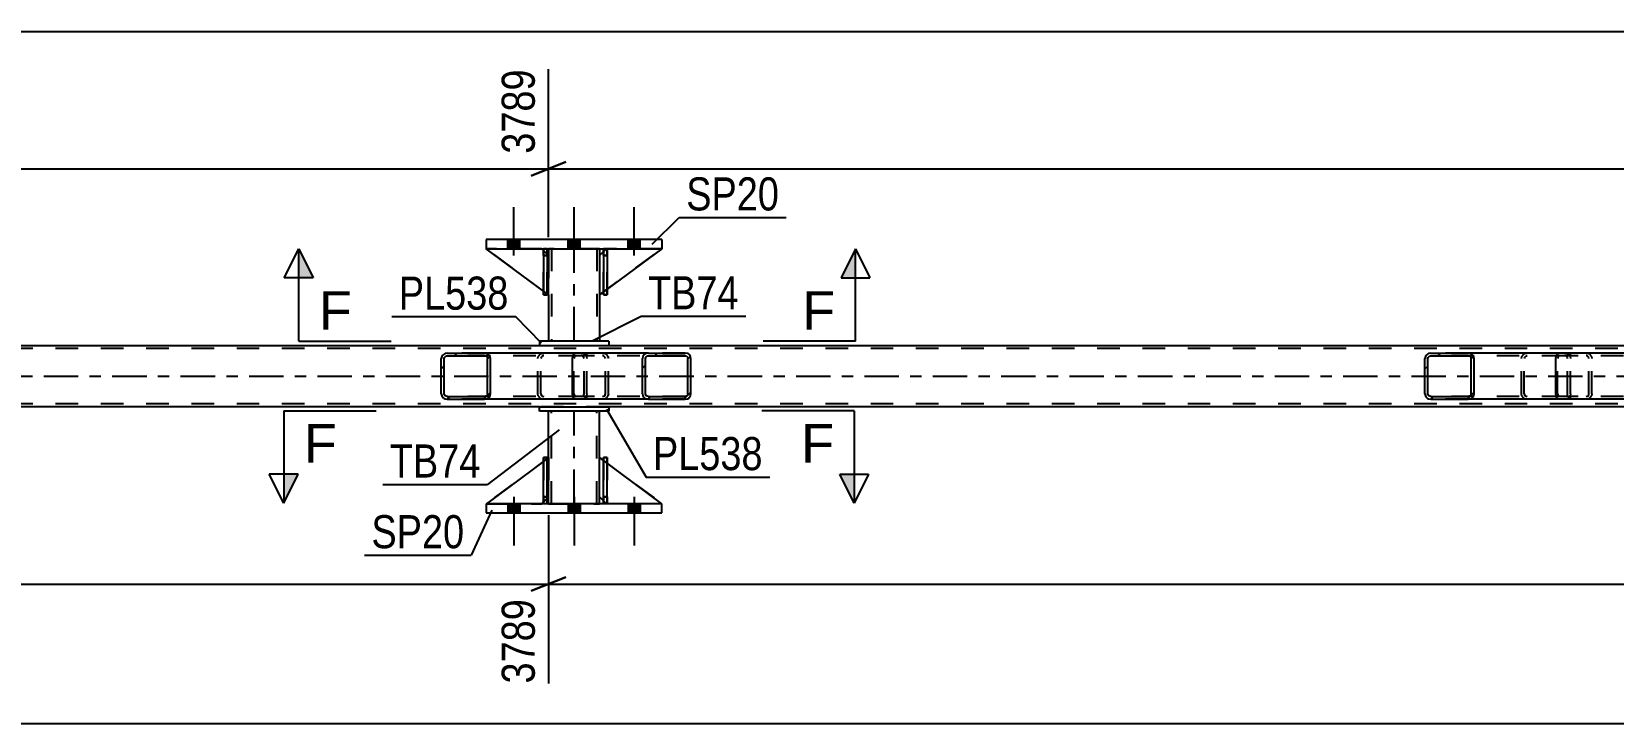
# Model space of a CAD drawing. Header units: millimetres. Extents: x 0 to 841, y 0 to 594.
# Drawn here: x 205.6 to 342.5, y 189.8 to 249.6 of the extents above; entities that cross this region are included whole.
import ezdxf

# ---------------------------------------------------------------- set-up
doc = ezdxf.new("R2010")
doc.units = ezdxf.units.MM
doc.linetypes.add('DXK_LINE_DOT2', pattern=[3.9198, 1.9599, -1.9599])
doc.linetypes.add('DXK_LINE_DOT3', pattern=[5.9187, 2.979, -0.9799, 0.9799, -0.9799])
doc.styles.add('Arial', font='ARIAL.TTF', dxfattribs={"height": 0.2})
doc.styles.add('Arial Narrow', font='ARIALN.TTF', dxfattribs={"height": 0.2})

# ---------------------------------------------------------------- blocks, each defined once
blk = doc.blocks.new('Part-122568727-7029 - 6955')
at = {"color": 2, "linetype": 'Continuous'}
for p, q in [((250.26, 230.86), (249.94, 230.86)), ((249.94, 230.86), (249.94, 226.86)), ((250.26, 230.86), (250.26, 230.86)), ((250.26, 230.86), (250.26, 226.86)), ((250.26, 226.86), (249.94, 226.86))]:
    blk.add_line(p, q, dxfattribs=at)
at = {"color": 7, "linetype": 'DXK_LINE_DOT2'}
for p, q in [((249.94, 230.26), (249.94, 230.86)), ((250.26, 230.26), (249.94, 230.26)), ((249.94, 230.26), (249.94, 226.86)), ((250.26, 230.26), (250.26, 230.86)), ((250.26, 230.86), (250.26, 230.86)), ((250.26, 226.86), (250.26, 230.26))]:
    blk.add_line(p, q, dxfattribs=at)
blk = doc.blocks.new('Part-122568727-7239 - 6955')
at = {"color": 7, "linetype": 'DXK_LINE_DOT2'}
for p, q in [((255.38, 230.86), (254.78, 230.26)), ((254.78, 226.86), (260.18, 230.86)), ((254.78, 230.26), (254.78, 226.86)), ((260.18, 230.86), (255.38, 230.86))]:
    blk.add_line(p, q, dxfattribs=at)
blk = doc.blocks.new('Part-122568727-7024 - 6955')
at = {"color": 2, "linetype": 'Continuous'}
for p, q in [((255.14, 208.78), (255.14, 212.78)), ((255.14, 212.78), (255.46, 212.78)), ((255.46, 208.78), (255.46, 212.78)), ((255.14, 208.78), (255.14, 208.78)), ((255.14, 208.78), (255.14, 208.78)), ((255.46, 208.78), (255.14, 208.78)), ((255.46, 208.78), (255.46, 208.78))]:
    blk.add_line(p, q, dxfattribs=at)
at = {"color": 7, "linetype": 'DXK_LINE_DOT2'}
for p, q in [((255.14, 212.78), (255.14, 209.38)), ((255.46, 209.38), (255.46, 212.78)), ((255.14, 209.38), (255.14, 208.78)), ((255.14, 209.38), (255.46, 209.38)), ((255.14, 208.78), (255.14, 208.78)), ((255.46, 208.78), (255.46, 209.38)), ((255.46, 208.78), (255.46, 208.78)), ((255.46, 208.78), (255.46, 208.78))]:
    blk.add_line(p, q, dxfattribs=at)
blk = doc.blocks.new('Part-122568727-7025 - 6955')
at = {"linetype": 'Continuous'}
h = blk.add_hatch(dxfattribs=at)
h.set_pattern_fill('', scale=0.7, style=0, pattern_type=0)
h.set_pattern_definition([(45, (330.447, 221.5274), (-1.57154, 1.57154), [])])
h.paths.add_polyline_path([(330.49, 221.34), (330.45, 221.53), (330.34, 221.68), (330.17, 221.79), (329.98, 221.82), (326.74, 221.82), (326.54, 221.79), (326.38, 221.68), (326.27, 221.53), (326.23, 221.34), (326.23, 218.3), (326.27, 218.12), (326.38, 217.96), (326.54, 217.86), (326.74, 217.82), (329.98, 217.82), (330.17, 217.86), (330.34, 217.96), (330.45, 218.12), (330.49, 218.3)])
h.paths.add_polyline_path([(330.21, 218.21), (330.16, 218.13), (330.07, 218.08), (329.98, 218.06), (326.74, 218.06), (326.64, 218.08), (326.56, 218.13), (326.5, 218.21), (326.48, 218.3), (326.48, 221.34), (326.5, 221.44), (326.56, 221.51), (326.64, 221.57), (326.74, 221.58), (329.98, 221.58), (330.07, 221.57), (330.16, 221.51), (330.21, 221.44), (330.23, 221.34), (330.23, 218.3)])
at = {"color": 2, "linetype": 'Continuous'}
for p, q in [((326.74, 221.82), (326.54, 221.79)), ((326.74, 221.82), (329.98, 221.82)), ((337.84, 221.82), (329.98, 221.82)), ((330.17, 221.79), (329.98, 221.82)), ((326.27, 221.53), (326.23, 221.34)), ((326.23, 218.3), (326.23, 221.34)), ((326.48, 221.34), (326.5, 221.44)), ((326.48, 218.3), (326.48, 221.34)), ((326.5, 221.44), (326.56, 221.51)), ((326.56, 221.51), (326.64, 221.57)), ((326.64, 221.57), (326.74, 221.58)), ((326.74, 221.58), (329.98, 221.58)), ((329.98, 221.58), (330.07, 221.57)), ((330.07, 221.57), (330.16, 221.51)), ((330.16, 221.51), (330.21, 221.44)), ((330.21, 221.44), (330.23, 221.34)), ((330.23, 218.3), (330.23, 221.34)), ((330.49, 221.34), (330.45, 221.53)), ((330.49, 218.3), (330.49, 221.34)), ((326.23, 218.3), (326.27, 218.12)), ((326.5, 218.21), (326.48, 218.3)), ((326.56, 218.13), (326.5, 218.21)), ((326.54, 217.86), (326.74, 217.82)), ((326.64, 218.08), (326.56, 218.13)), ((326.74, 218.06), (326.64, 218.08)), ((326.74, 218.06), (329.98, 218.06)), ((326.74, 217.82), (329.98, 217.82)), ((330.07, 218.08), (329.98, 218.06)), ((329.98, 217.82), (330.17, 217.86)), ((337.84, 217.82), (329.98, 217.82)), ((330.16, 218.13), (330.07, 218.08)), ((330.21, 218.21), (330.16, 218.13)), ((330.23, 218.3), (330.21, 218.21)), ((330.45, 218.12), (330.49, 218.3))]:
    blk.add_line(p, q, dxfattribs=at)
at = {"color": 7, "linetype": 'DXK_LINE_DOT2'}
for p, q in [((329.98, 221.82), (326.74, 221.82)), ((334.89, 221.79), (335.09, 221.82)), ((338.32, 221.82), (337.84, 221.82)), ((338.32, 221.82), (338.52, 221.79)), ((338.32, 221.58), (326.74, 221.58)), ((334.58, 221.34), (334.62, 221.53)), ((334.58, 218.3), (334.58, 221.34)), ((334.85, 221.44), (334.83, 221.34)), ((334.83, 218.3), (334.83, 221.34)), ((334.91, 221.51), (334.85, 221.44)), ((334.91, 221.51), (334.93, 221.53)), ((334.93, 221.53), (334.99, 221.57)), ((334.99, 221.57), (335.09, 221.58)), ((338.42, 221.57), (338.32, 221.58)), ((338.5, 221.51), (338.42, 221.57)), ((338.56, 221.44), (338.5, 221.51)), ((338.58, 221.34), (338.56, 221.44)), ((338.58, 218.3), (338.58, 221.34)), ((338.8, 221.53), (338.84, 221.34)), ((338.84, 218.3), (338.84, 221.34)), ((338.32, 218.06), (326.74, 218.06)), ((329.98, 217.82), (326.74, 217.82)), ((334.62, 218.12), (334.58, 218.3)), ((334.83, 218.3), (334.85, 218.21)), ((334.85, 218.21), (334.91, 218.13)), ((335.09, 217.82), (334.89, 217.86)), ((334.91, 218.13), (334.93, 218.12)), ((334.93, 218.12), (334.99, 218.08)), ((334.99, 218.08), (335.09, 218.06)), ((338.32, 217.82), (337.84, 217.82)), ((338.32, 218.06), (338.42, 218.08)), ((338.52, 217.86), (338.32, 217.82)), ((338.42, 218.08), (338.5, 218.13)), ((338.5, 218.13), (338.56, 218.21)), ((338.56, 218.21), (338.58, 218.3)), ((338.84, 218.3), (338.8, 218.12))]:
    blk.add_line(p, q, dxfattribs=at)
at = {"color": 2, "linetype": 'Continuous'}
for centre, start, end in [((326.72, 221.32), 110.7583, 155.68), ((329.99, 221.32), 24.32, 69.2417), ((326.72, 218.32), 204.32, 249.2417), ((329.99, 218.32), 290.7583, 335.68)]:
    blk.add_arc(centre, 0.496, start, end, dxfattribs=at)
at = {"color": 7, "linetype": 'DXK_LINE_DOT2'}
for centre, start, end in [((335.07, 221.32), 110.7583, 155.68), ((338.34, 221.32), 24.32, 69.2417), ((335.07, 218.32), 204.32, 249.2417), ((338.34, 218.32), 290.7583, 335.68)]:
    blk.add_arc(centre, 0.496, start, end, dxfattribs=at)
blk = doc.blocks.new('Bolt-122568727-7098 - 6955')
at = {"linetype": 'Continuous'}
for points in [[(247.9, 208.78), (246.86, 208.78), (246.86, 207.98), (247.9, 207.98)], [(247.9, 208.78), (246.86, 208.78), (246.86, 207.98), (247.9, 207.98)], [(247.9, 208.78), (246.86, 208.78), (246.86, 207.98), (247.9, 207.98)], [(253.1, 208.78), (252.06, 208.78), (252.06, 207.98), (253.1, 207.98)], [(253.1, 208.78), (252.06, 208.78), (252.06, 207.98), (253.1, 207.98)], [(258.3, 208.78), (257.26, 208.78), (257.26, 207.98), (258.3, 207.98)], [(258.3, 208.78), (257.26, 208.78), (257.26, 207.98), (258.3, 207.98)], [(258.3, 208.78), (257.26, 208.78), (257.26, 207.98), (258.3, 207.98)]]:
    blk.add_hatch(color=1, dxfattribs=at).paths.add_polyline_path(points)
at = {"color": 1, "linetype": 'Continuous'}
for p, q in [((246.86, 208.78), (246.86, 207.98)), ((246.86, 208.78), (246.86, 207.98)), ((246.86, 208.78), (246.86, 207.98)), ((247.38, 209.38), (247.38, 205.18)), ((247.38, 209.38), (247.38, 205.18)), ((247.38, 209.38), (247.38, 205.18)), ((247.9, 208.78), (247.9, 207.98)), ((247.9, 208.78), (247.9, 207.98)), ((247.9, 208.78), (247.9, 207.98)), ((252.06, 208.78), (252.06, 207.98)), ((252.06, 208.78), (252.06, 207.98)), ((252.58, 209.38), (252.58, 205.18)), ((252.58, 209.38), (252.58, 205.18)), ((253.1, 208.78), (253.1, 207.98)), ((253.1, 208.78), (253.1, 207.98)), ((257.26, 208.78), (257.26, 207.98)), ((257.26, 208.78), (257.26, 207.98)), ((257.26, 208.78), (257.26, 207.98)), ((257.78, 209.38), (257.78, 205.18)), ((257.78, 209.38), (257.78, 205.18)), ((257.78, 209.38), (257.78, 205.18)), ((258.3, 208.78), (258.3, 207.98)), ((258.3, 208.78), (258.3, 207.98)), ((258.3, 208.78), (258.3, 207.98))]:
    blk.add_line(p, q, dxfattribs=at)
blk = doc.blocks.new('Part-122568727-7106 - 6955')
at = {"color": 2, "linetype": 'Continuous'}
for p, q in [((249.58, 222.46), (111.99, 222.46)), ((504.99, 222.46), (255.58, 222.46)), ((249.58, 217.18), (111.99, 217.18)), ((504.99, 217.18), (255.58, 217.18))]:
    blk.add_line(p, q, dxfattribs=at)
at = {"color": 7, "linetype": 'DXK_LINE_DOT2'}
for p, q in [((774.11, 222.22), (111.99, 222.22)), ((255.58, 222.46), (249.58, 222.46)), ((774.11, 217.42), (111.99, 217.42)), ((255.58, 217.18), (249.58, 217.18))]:
    blk.add_line(p, q, dxfattribs=at)
at = {"color": 7, "linetype": 'DXK_LINE_DOT3'}
blk.add_line((111.99, 219.82), (774.11, 219.82), dxfattribs=at)
blk = doc.blocks.new('Part-122568727-7227 - 6955')
at = {"color": 2, "linetype": 'Continuous'}
for p, q in [((254.78, 209.38), (254.78, 212.78)), ((255.14, 212.52), (254.78, 212.78)), ((260.18, 208.78), (255.46, 212.28)), ((255.14, 209.03), (254.78, 209.38))]:
    blk.add_line(p, q, dxfattribs=at)
at = {"color": 7, "linetype": 'DXK_LINE_DOT2'}
for p, q in [((255.46, 212.28), (255.14, 212.52)), ((255.38, 208.78), (255.14, 209.03)), ((260.18, 208.78), (255.38, 208.78)), ((260.18, 208.78), (260.18, 208.78)), ((260.18, 208.78), (260.18, 208.78))]:
    blk.add_line(p, q, dxfattribs=at)
blk = doc.blocks.new('Part-122568727-7099 - 6955')
at = {"linetype": 'Continuous'}
h = blk.add_hatch(dxfattribs=at)
h.set_pattern_fill('', scale=0.7, style=0, pattern_type=0)
h.set_pattern_definition([(45, (262.6571, 221.5274), (-1.57154, 1.57154), [])])
h.paths.add_polyline_path([(262.7, 221.34), (262.66, 221.53), (262.55, 221.68), (262.39, 221.79), (262.19, 221.82), (259.01, 221.82), (258.82, 221.79), (258.65, 221.68), (258.54, 221.53), (258.51, 221.34), (258.51, 218.3), (258.54, 218.12), (258.65, 217.96), (258.82, 217.86), (259.01, 217.82), (262.19, 217.82), (262.39, 217.86), (262.55, 217.96), (262.66, 218.12), (262.7, 218.3)])
h.paths.add_polyline_path([(262.42, 218.21), (262.37, 218.13), (262.29, 218.08), (262.19, 218.06), (259.01, 218.06), (258.91, 218.08), (258.83, 218.13), (258.78, 218.21), (258.76, 218.3), (258.76, 221.34), (258.78, 221.44), (258.83, 221.51), (258.91, 221.57), (259.01, 221.58), (262.19, 221.58), (262.29, 221.57), (262.37, 221.51), (262.42, 221.44), (262.44, 221.34), (262.44, 218.3)])
at = {"color": 2, "linetype": 'Continuous'}
for p, q in [((252.6, 221.79), (252.71, 221.82)), ((259.01, 221.82), (252.71, 221.82)), ((259.01, 221.82), (258.82, 221.79)), ((259.01, 221.82), (262.19, 221.82)), ((262.39, 221.79), (262.19, 221.82)), ((252.44, 221.34), (252.46, 221.53)), ((252.44, 218.3), (252.44, 221.34)), ((252.46, 221.53), (252.52, 221.68)), ((252.52, 221.68), (252.6, 221.79)), ((258.54, 221.53), (258.51, 221.34)), ((258.51, 218.3), (258.51, 221.34)), ((258.76, 221.34), (258.78, 221.44)), ((258.76, 218.3), (258.76, 221.34)), ((258.78, 221.44), (258.83, 221.51)), ((258.83, 221.51), (258.91, 221.57)), ((258.91, 221.57), (259.01, 221.58)), ((259.01, 221.58), (262.19, 221.58)), ((262.19, 221.58), (262.29, 221.57)), ((262.29, 221.57), (262.37, 221.51)), ((262.37, 221.51), (262.42, 221.44)), ((262.42, 221.44), (262.44, 221.34)), ((262.44, 218.3), (262.44, 221.34)), ((262.7, 221.34), (262.66, 221.53)), ((262.7, 218.3), (262.7, 221.34)), ((252.46, 218.12), (252.44, 218.3)), ((252.52, 217.96), (252.46, 218.12)), ((252.6, 217.86), (252.52, 217.96)), ((252.71, 217.82), (252.6, 217.86)), ((259.01, 217.82), (252.71, 217.82)), ((258.51, 218.3), (258.54, 218.12)), ((258.78, 218.21), (258.76, 218.3)), ((258.83, 218.13), (258.78, 218.21)), ((258.82, 217.86), (259.01, 217.82)), ((258.91, 218.08), (258.83, 218.13)), ((259.01, 218.06), (258.91, 218.08)), ((259.01, 218.06), (262.19, 218.06)), ((259.01, 217.82), (262.19, 217.82)), ((262.29, 218.08), (262.19, 218.06)), ((262.19, 217.82), (262.39, 217.86)), ((262.37, 218.13), (262.29, 218.08)), ((262.42, 218.21), (262.37, 218.13)), ((262.44, 218.3), (262.42, 218.21)), ((262.66, 218.12), (262.7, 218.3))]:
    blk.add_line(p, q, dxfattribs=at)
at = {"color": 7, "linetype": 'DXK_LINE_DOT2'}
for p, q in [((253.7, 221.58), (253.7, 221.82)), ((255.04, 221.82), (255.23, 221.79)), ((262.19, 221.82), (259.01, 221.82)), ((252.58, 221.44), (252.57, 221.34)), ((252.57, 218.3), (252.57, 221.34)), ((252.61, 221.51), (252.58, 221.44)), ((252.66, 221.57), (252.61, 221.51)), ((252.71, 221.58), (252.66, 221.57)), ((262.19, 221.58), (252.71, 221.58)), ((255.14, 221.57), (255.04, 221.58)), ((255.22, 221.51), (255.14, 221.57)), ((255.27, 221.44), (255.22, 221.51)), ((255.29, 221.34), (255.27, 221.44)), ((255.29, 218.3), (255.29, 221.34)), ((255.51, 221.53), (255.55, 221.34)), ((255.55, 218.3), (255.55, 221.34)), ((252.57, 218.3), (252.58, 218.21)), ((252.58, 218.21), (252.61, 218.13)), ((252.61, 218.13), (252.66, 218.08)), ((252.66, 218.08), (252.71, 218.06)), ((262.19, 218.06), (252.71, 218.06)), ((253.7, 217.82), (253.7, 218.06)), ((255.04, 218.06), (255.14, 218.08)), ((255.23, 217.86), (255.04, 217.82)), ((255.14, 218.08), (255.22, 218.13)), ((255.22, 218.13), (255.27, 218.21)), ((255.27, 218.21), (255.29, 218.3)), ((255.55, 218.3), (255.51, 218.12)), ((262.19, 217.82), (259.01, 217.82))]:
    blk.add_line(p, q, dxfattribs=at)
for centre, start, end in [((255.06, 221.33), 23.8494, 68.8059), ((255.06, 218.32), 291.1941, 336.1506)]:
    blk.add_arc(centre, 0.492, start, end, dxfattribs=at)
at = {"color": 2, "linetype": 'Continuous'}
for centre, start, end in [((258.99, 221.33), 111.1941, 156.1506), ((262.21, 221.33), 23.8494, 68.8059), ((258.99, 218.32), 203.8494, 248.8059), ((262.21, 218.32), 291.1941, 336.1506)]:
    blk.add_arc(centre, 0.492, start, end, dxfattribs=at)
blk = doc.blocks.new('Part-122568727-7100 - 6955')
at = {"linetype": 'Continuous'}
h = blk.add_hatch(dxfattribs=at)
h.set_pattern_fill('', scale=0.7, style=0, pattern_type=0)
h.set_pattern_definition([(45, (245.3128, 221.5274), (-1.57154, 1.57154), [])])
h.paths.add_polyline_path([(245.35, 221.34), (245.31, 221.53), (245.2, 221.68), (245.04, 221.79), (244.84, 221.82), (241.61, 221.82), (241.41, 221.79), (241.24, 221.68), (241.13, 221.53), (241.09, 221.34), (241.09, 218.3), (241.13, 218.12), (241.24, 217.96), (241.41, 217.86), (241.61, 217.82), (244.84, 217.82), (245.04, 217.86), (245.2, 217.96), (245.31, 218.12), (245.35, 218.3)])
h.paths.add_polyline_path([(245.08, 218.21), (245.02, 218.13), (244.94, 218.08), (244.84, 218.06), (241.61, 218.06), (241.51, 218.08), (241.43, 218.13), (241.37, 218.21), (241.35, 218.3), (241.35, 221.34), (241.37, 221.44), (241.43, 221.51), (241.51, 221.57), (241.61, 221.58), (244.84, 221.58), (244.94, 221.57), (245.02, 221.51), (245.08, 221.44), (245.1, 221.34), (245.1, 218.3)])
at = {"color": 2, "linetype": 'Continuous'}
for p, q in [((241.61, 221.82), (241.41, 221.79)), ((241.61, 221.82), (244.84, 221.82)), ((252.71, 221.82), (244.84, 221.82)), ((245.04, 221.79), (244.84, 221.82)), ((241.13, 221.53), (241.09, 221.34)), ((241.09, 218.3), (241.09, 221.34)), ((241.35, 221.34), (241.37, 221.44)), ((241.35, 218.3), (241.35, 221.34)), ((241.37, 221.44), (241.43, 221.51)), ((241.43, 221.51), (241.51, 221.57)), ((241.51, 221.57), (241.61, 221.58)), ((241.61, 221.58), (244.84, 221.58)), ((244.84, 221.58), (244.94, 221.57)), ((244.94, 221.57), (245.02, 221.51)), ((245.02, 221.51), (245.08, 221.44)), ((245.08, 221.44), (245.1, 221.34)), ((245.1, 218.3), (245.1, 221.34)), ((245.35, 221.34), (245.31, 221.53)), ((245.35, 218.3), (245.35, 221.34)), ((241.09, 218.3), (241.13, 218.12)), ((241.37, 218.21), (241.35, 218.3)), ((241.43, 218.13), (241.37, 218.21)), ((241.41, 217.86), (241.61, 217.82)), ((241.51, 218.08), (241.43, 218.13)), ((241.61, 218.06), (241.51, 218.08)), ((241.61, 218.06), (244.84, 218.06)), ((241.61, 217.82), (244.84, 217.82)), ((244.94, 218.08), (244.84, 218.06)), ((244.84, 217.82), (245.04, 217.86)), ((252.71, 217.82), (244.84, 217.82)), ((245.02, 218.13), (244.94, 218.08)), ((245.08, 218.21), (245.02, 218.13)), ((245.1, 218.3), (245.08, 218.21)), ((245.31, 218.12), (245.35, 218.3))]:
    blk.add_line(p, q, dxfattribs=at)
at = {"color": 7, "linetype": 'DXK_LINE_DOT2'}
for p, q in [((244.84, 221.82), (241.61, 221.82)), ((249.76, 221.79), (249.96, 221.82)), ((253.19, 221.82), (252.71, 221.82)), ((253.19, 221.82), (253.39, 221.79)), ((253.19, 221.58), (241.61, 221.58)), ((249.44, 221.34), (249.48, 221.53)), ((249.44, 218.3), (249.44, 221.34)), ((249.72, 221.44), (249.7, 221.34)), ((249.7, 218.3), (249.7, 221.34)), ((249.77, 221.51), (249.72, 221.44)), ((249.86, 221.57), (249.77, 221.51)), ((249.96, 221.58), (249.86, 221.57)), ((253.29, 221.57), (253.19, 221.58)), ((253.37, 221.51), (253.29, 221.57)), ((253.43, 221.44), (253.37, 221.51)), ((253.45, 221.34), (253.43, 221.44)), ((253.45, 218.3), (253.45, 221.34)), ((253.66, 221.53), (253.7, 221.34)), ((253.7, 218.3), (253.7, 221.34)), ((253.19, 218.06), (241.61, 218.06)), ((244.84, 217.82), (241.61, 217.82)), ((249.48, 218.12), (249.44, 218.3)), ((249.7, 218.3), (249.72, 218.21)), ((249.72, 218.21), (249.77, 218.13)), ((249.96, 217.82), (249.76, 217.86)), ((249.77, 218.13), (249.8, 218.12)), ((249.8, 218.12), (249.86, 218.08)), ((249.86, 218.08), (249.96, 218.06)), ((253.19, 217.82), (252.71, 217.82)), ((253.19, 218.06), (253.29, 218.08)), ((253.39, 217.86), (253.19, 217.82)), ((253.29, 218.08), (253.37, 218.13)), ((253.37, 218.13), (253.43, 218.21)), ((253.43, 218.21), (253.45, 218.3)), ((253.7, 218.3), (253.66, 218.12))]:
    blk.add_line(p, q, dxfattribs=at)
at = {"color": 2, "linetype": 'Continuous'}
for centre, start, end in [((241.59, 221.32), 110.7583, 155.68), ((244.86, 221.32), 24.32, 69.2417), ((241.59, 218.32), 204.32, 249.2417), ((244.86, 218.32), 290.7583, 335.68)]:
    blk.add_arc(centre, 0.496, start, end, dxfattribs=at)
at = {"color": 7, "linetype": 'DXK_LINE_DOT2'}
for centre, start, end in [((249.94, 221.32), 110.7583, 155.68), ((253.21, 221.32), 24.32, 69.2417), ((249.94, 218.32), 204.32, 249.2417), ((253.21, 218.32), 290.7583, 335.68)]:
    blk.add_arc(centre, 0.496, start, end, dxfattribs=at)
blk = doc.blocks.new('Bolt-122568727-7109 - 6955')
at = {"linetype": 'Continuous'}
for points in [[(246.86, 230.86), (247.9, 230.86), (247.9, 231.66), (246.86, 231.66)], [(246.86, 230.86), (247.9, 230.86), (247.9, 231.66), (246.86, 231.66)], [(246.86, 230.86), (247.9, 230.86), (247.9, 231.66), (246.86, 231.66)], [(252.06, 230.86), (253.1, 230.86), (253.1, 231.66), (252.06, 231.66)], [(252.06, 230.86), (253.1, 230.86), (253.1, 231.66), (252.06, 231.66)], [(257.26, 230.86), (258.3, 230.86), (258.3, 231.66), (257.26, 231.66)], [(257.26, 230.86), (258.3, 230.86), (258.3, 231.66), (257.26, 231.66)], [(257.26, 230.86), (258.3, 230.86), (258.3, 231.66), (257.26, 231.66)]]:
    blk.add_hatch(color=1, dxfattribs=at).paths.add_polyline_path(points)
at = {"color": 1, "linetype": 'Continuous'}
for p, q in [((247.38, 230.26), (247.38, 234.46)), ((247.38, 230.26), (247.38, 234.46)), ((247.38, 230.26), (247.38, 234.46)), ((252.58, 230.26), (252.58, 234.46)), ((252.58, 230.26), (252.58, 234.46)), ((257.78, 230.26), (257.78, 234.46)), ((257.78, 230.26), (257.78, 234.46)), ((257.78, 230.26), (257.78, 234.46)), ((246.86, 230.86), (246.86, 231.66)), ((246.86, 230.86), (246.86, 231.66)), ((246.86, 230.86), (246.86, 231.66)), ((247.9, 230.86), (247.9, 231.66)), ((247.9, 230.86), (247.9, 231.66)), ((247.9, 230.86), (247.9, 231.66)), ((252.06, 230.86), (252.06, 231.66)), ((252.06, 230.86), (252.06, 231.66)), ((253.1, 230.86), (253.1, 231.66)), ((253.1, 230.86), (253.1, 231.66)), ((257.26, 230.86), (257.26, 231.66)), ((257.26, 230.86), (257.26, 231.66)), ((257.26, 230.86), (257.26, 231.66)), ((258.3, 230.86), (258.3, 231.66)), ((258.3, 230.86), (258.3, 231.66)), ((258.3, 230.86), (258.3, 231.66))]:
    blk.add_line(p, q, dxfattribs=at)
blk = doc.blocks.new('Part-122568727-7118 - 6955')
at = {"color": 2, "linetype": 'Continuous'}
for p, q in [((255.58, 222.86), (249.58, 222.86)), ((249.58, 222.86), (249.58, 222.46)), ((255.58, 222.46), (249.58, 222.46)), ((255.58, 222.86), (255.58, 222.46))]:
    blk.add_line(p, q, dxfattribs=at)
blk = doc.blocks.new('Part-122568727-7149 - 6955')
at = {"color": 7, "linetype": 'DXK_LINE_DOT2'}
for p, q in [((250.38, 226.86), (244.98, 230.86)), ((244.98, 230.86), (249.78, 230.86)), ((249.78, 230.86), (250.38, 230.26)), ((250.38, 230.26), (249.78, 230.86)), ((250.38, 230.26), (250.38, 226.86)), ((250.38, 230.26), (250.38, 230.26)), ((250.38, 230.26), (250.38, 226.86))]:
    blk.add_line(p, q, dxfattribs=at)
blk = doc.blocks.new('Part-122568727-7150 - 6955')
at = {"color": 2, "linetype": 'Continuous'}
for p, q in [((255.46, 230.86), (255.14, 230.86)), ((255.14, 230.86), (255.14, 226.86)), ((255.46, 230.86), (255.46, 230.86)), ((255.46, 230.86), (255.46, 226.86)), ((255.46, 226.86), (255.14, 226.86))]:
    blk.add_line(p, q, dxfattribs=at)
at = {"color": 7, "linetype": 'DXK_LINE_DOT2'}
for p, q in [((255.14, 230.26), (255.14, 230.86)), ((255.46, 230.26), (255.14, 230.26)), ((255.14, 230.26), (255.14, 226.86)), ((255.46, 230.26), (255.46, 230.86)), ((255.46, 230.86), (255.46, 230.86)), ((255.46, 226.86), (255.46, 230.26))]:
    blk.add_line(p, q, dxfattribs=at)
blk = doc.blocks.new('Part-122568727-7157 - 6955')
at = {"color": 7, "linetype": 'DXK_LINE_DOT2'}
for p, q in [((250.38, 212.78), (244.98, 208.78)), ((250.38, 209.38), (250.38, 212.78)), ((250.38, 212.78), (250.38, 209.38)), ((244.98, 208.78), (249.78, 208.78)), ((249.78, 208.78), (250.38, 209.38)), ((250.38, 209.38), (249.78, 208.78)), ((250.38, 209.38), (250.38, 209.38))]:
    blk.add_line(p, q, dxfattribs=at)
blk = doc.blocks.new('Part-122568727-7158 - 6955')
at = {"color": 2, "linetype": 'Continuous'}
for p, q in [((249.94, 212.45), (244.99, 208.78)), ((250.38, 212.78), (250.26, 212.69)), ((250.38, 209.38), (250.38, 212.78)), ((249.94, 208.94), (249.79, 208.78)), ((250.38, 209.38), (250.26, 209.26)), ((250.38, 209.38), (250.38, 209.38))]:
    blk.add_line(p, q, dxfattribs=at)
at = {"color": 7, "linetype": 'DXK_LINE_DOT2'}
for p, q in [((250.26, 212.69), (249.94, 212.45)), ((250.38, 209.38), (250.38, 212.78)), ((244.98, 208.78), (244.99, 208.78)), ((244.99, 208.78), (244.98, 208.78)), ((249.78, 208.78), (244.98, 208.78)), ((250.38, 209.38), (249.78, 208.78)), ((249.78, 208.78), (249.79, 208.78)), ((250.26, 209.26), (249.94, 208.94))]:
    blk.add_line(p, q, dxfattribs=at)
blk = doc.blocks.new('Part-122568727-7159 - 6955')
at = {"color": 7, "linetype": 'DXK_LINE_DOT2'}
for p, q in [((249.94, 230.26), (249.94, 230.86)), ((249.94, 230.86), (249.94, 230.86)), ((249.94, 230.86), (249.94, 226.86)), ((250.26, 230.86), (249.94, 230.86)), ((249.94, 226.86), (249.94, 230.26)), ((249.94, 230.26), (250.26, 230.26)), ((250.26, 230.26), (250.26, 230.86)), ((250.26, 226.86), (250.26, 230.86)), ((250.26, 230.26), (250.26, 226.86)), ((249.94, 226.86), (250.26, 226.86))]:
    blk.add_line(p, q, dxfattribs=at)
blk = doc.blocks.new('Part-122568727-7160 - 6955')
at = {"color": 7, "linetype": 'DXK_LINE_DOT2'}
for p, q in [((254.78, 209.38), (254.78, 212.78)), ((254.78, 212.78), (260.18, 208.78)), ((255.38, 208.78), (254.78, 209.38)), ((260.18, 208.78), (255.38, 208.78))]:
    blk.add_line(p, q, dxfattribs=at)
blk = doc.blocks.new('Part-122568727-7164 - 6955')
at = {"linetype": 'Continuous'}
h = blk.add_hatch(dxfattribs=at)
h.set_pattern_fill('', scale=0.7, style=0, pattern_type=0)
h.set_pattern_definition([(45, (347.7914, 221.5274), (-1.57154, 1.57154), [])])
h.paths.add_polyline_path([(347.83, 221.34), (347.79, 221.53), (347.68, 221.68), (347.52, 221.79), (347.33, 221.82), (344.14, 221.82), (343.95, 221.79), (343.79, 221.68), (343.68, 221.53), (343.64, 221.34), (343.64, 218.3), (343.68, 218.12), (343.79, 217.96), (343.95, 217.86), (344.14, 217.82), (347.33, 217.82), (347.52, 217.86), (347.68, 217.96), (347.79, 218.12), (347.83, 218.3)])
h.paths.add_polyline_path([(347.56, 218.21), (347.5, 218.13), (347.42, 218.08), (347.33, 218.06), (344.14, 218.06), (344.05, 218.08), (343.96, 218.13), (343.91, 218.21), (343.89, 218.3), (343.89, 221.34), (343.91, 221.44), (343.96, 221.51), (344.05, 221.57), (344.14, 221.58), (347.33, 221.58), (347.42, 221.57), (347.5, 221.51), (347.56, 221.44), (347.58, 221.34), (347.58, 218.3)])
at = {"color": 2, "linetype": 'Continuous'}
for p, q in [((337.74, 221.79), (337.84, 221.82)), ((344.14, 221.82), (337.84, 221.82)), ((344.14, 221.82), (343.95, 221.79)), ((344.14, 221.82), (347.33, 221.82)), ((347.52, 221.79), (347.33, 221.82)), ((337.57, 221.34), (337.59, 221.53)), ((337.57, 218.3), (337.57, 221.34)), ((337.59, 221.53), (337.65, 221.68)), ((337.65, 221.68), (337.74, 221.79)), ((343.68, 221.53), (343.64, 221.34)), ((343.64, 218.3), (343.64, 221.34)), ((343.89, 221.34), (343.91, 221.44)), ((343.89, 218.3), (343.89, 221.34)), ((343.91, 221.44), (343.96, 221.51)), ((343.96, 221.51), (344.05, 221.57)), ((344.05, 221.57), (344.14, 221.58)), ((344.14, 221.58), (347.33, 221.58)), ((347.33, 221.58), (347.42, 221.57)), ((347.42, 221.57), (347.5, 221.51)), ((347.5, 221.51), (347.56, 221.44)), ((347.56, 221.44), (347.58, 221.34)), ((347.58, 218.3), (347.58, 221.34)), ((347.83, 221.34), (347.79, 221.53)), ((347.83, 218.3), (347.83, 221.34)), ((337.59, 218.12), (337.57, 218.3)), ((337.65, 217.96), (337.59, 218.12)), ((337.74, 217.86), (337.65, 217.96)), ((337.84, 217.82), (337.74, 217.86)), ((344.14, 217.82), (337.84, 217.82)), ((343.64, 218.3), (343.68, 218.12)), ((343.91, 218.21), (343.89, 218.3)), ((343.96, 218.13), (343.91, 218.21)), ((343.95, 217.86), (344.14, 217.82)), ((344.05, 218.08), (343.96, 218.13)), ((344.14, 218.06), (344.05, 218.08)), ((344.14, 218.06), (347.33, 218.06)), ((344.14, 217.82), (347.33, 217.82)), ((347.42, 218.08), (347.33, 218.06)), ((347.33, 217.82), (347.52, 217.86)), ((347.5, 218.13), (347.42, 218.08)), ((347.56, 218.21), (347.5, 218.13)), ((347.58, 218.3), (347.56, 218.21)), ((347.79, 218.12), (347.83, 218.3))]:
    blk.add_line(p, q, dxfattribs=at)
at = {"color": 7, "linetype": 'DXK_LINE_DOT2'}
for p, q in [((338.84, 221.58), (338.84, 221.82)), ((340.18, 221.82), (340.37, 221.79)), ((347.33, 221.82), (344.14, 221.82)), ((337.72, 221.44), (337.71, 221.34)), ((337.71, 218.3), (337.71, 221.34)), ((337.75, 221.51), (337.72, 221.44)), ((337.79, 221.57), (337.75, 221.51)), ((337.84, 221.58), (337.79, 221.57)), ((347.33, 221.58), (337.84, 221.58)), ((340.27, 221.57), (340.18, 221.58)), ((340.35, 221.51), (340.27, 221.57)), ((340.41, 221.44), (340.35, 221.51)), ((340.43, 221.34), (340.41, 221.44)), ((340.43, 218.3), (340.43, 221.34)), ((340.64, 221.53), (340.68, 221.34)), ((340.68, 218.3), (340.68, 221.34)), ((337.71, 218.3), (337.72, 218.21)), ((337.72, 218.21), (337.75, 218.13)), ((337.75, 218.13), (337.79, 218.08)), ((337.79, 218.08), (337.84, 218.06)), ((347.33, 218.06), (337.84, 218.06)), ((338.84, 217.82), (338.84, 218.06)), ((340.18, 218.06), (340.27, 218.08)), ((340.37, 217.86), (340.18, 217.82)), ((340.27, 218.08), (340.35, 218.13)), ((340.35, 218.13), (340.41, 218.21)), ((340.41, 218.21), (340.43, 218.3)), ((340.68, 218.3), (340.64, 218.12)), ((347.33, 217.82), (344.14, 217.82))]:
    blk.add_line(p, q, dxfattribs=at)
for centre, start, end in [((340.19, 221.33), 23.8494, 68.8059), ((340.19, 218.32), 291.1941, 336.1506)]:
    blk.add_arc(centre, 0.492, start, end, dxfattribs=at)
at = {"color": 2, "linetype": 'Continuous'}
for centre, start, end in [((344.13, 221.33), 111.1941, 156.1506), ((347.34, 221.33), 23.8494, 68.8059), ((344.13, 218.32), 203.8494, 248.8059), ((347.34, 218.32), 291.1941, 336.1506)]:
    blk.add_arc(centre, 0.492, start, end, dxfattribs=at)
blk = doc.blocks.new('Part-122568727-7166 - 6955')
at = {"color": 7, "linetype": 'DXK_LINE_DOT2'}
for p, q in [((255.46, 212.78), (255.14, 212.78)), ((255.14, 209.38), (255.14, 212.78)), ((255.14, 208.78), (255.14, 212.78)), ((255.46, 212.78), (255.46, 209.38)), ((255.46, 208.78), (255.46, 212.78)), ((255.46, 209.38), (255.14, 209.38)), ((255.14, 208.78), (255.14, 209.38)), ((255.46, 208.78), (255.14, 208.78)), ((255.46, 209.38), (255.46, 208.78)), ((255.46, 208.78), (255.46, 208.78))]:
    blk.add_line(p, q, dxfattribs=at)
blk = doc.blocks.new('Part-122568727-7172 - 6955')
at = {"color": 2, "linetype": 'Continuous'}
for p, q in [((250.38, 230.86), (250.38, 230.26)), ((254.78, 230.86), (254.78, 230.26)), ((250.38, 226.86), (250.38, 222.86)), ((254.78, 226.86), (254.78, 222.86))]:
    blk.add_line(p, q, dxfattribs=at)
at = {"color": 7, "linetype": 'DXK_LINE_DOT2'}
for p, q in [((254.78, 230.86), (250.38, 230.86)), ((250.38, 230.26), (250.38, 226.86)), ((250.62, 230.86), (250.62, 222.86)), ((254.54, 230.86), (254.54, 222.86)), ((254.78, 230.26), (254.78, 226.86)), ((254.78, 222.86), (250.38, 222.86))]:
    blk.add_line(p, q, dxfattribs=at)
at = {"color": 7, "linetype": 'DXK_LINE_DOT3'}
blk.add_line((252.58, 222.86), (252.58, 230.86), dxfattribs=at)
blk = doc.blocks.new('Part-122568727-7189 - 6955')
at = {"color": 2, "linetype": 'Continuous'}
for p, q in [((249.94, 208.78), (249.94, 212.78)), ((249.94, 212.78), (250.26, 212.78)), ((250.26, 208.78), (250.26, 212.78)), ((249.94, 208.78), (249.94, 208.78)), ((249.94, 208.78), (249.94, 208.78)), ((250.26, 208.78), (249.94, 208.78)), ((250.26, 208.78), (250.26, 208.78))]:
    blk.add_line(p, q, dxfattribs=at)
at = {"color": 7, "linetype": 'DXK_LINE_DOT2'}
for p, q in [((249.94, 212.78), (249.94, 209.38)), ((250.26, 209.38), (250.26, 212.78)), ((249.94, 209.38), (249.94, 208.78)), ((249.94, 209.38), (250.26, 209.38)), ((249.94, 208.78), (249.94, 208.78)), ((250.26, 208.78), (250.26, 209.38)), ((250.26, 208.78), (250.26, 208.78)), ((250.26, 208.78), (250.26, 208.78))]:
    blk.add_line(p, q, dxfattribs=at)
blk = doc.blocks.new('Part-122568727-7192 - 6955')
at = {"color": 7, "linetype": 'DXK_LINE_DOT2'}
for p, q in [((255.14, 230.26), (255.14, 230.86)), ((255.14, 230.86), (255.14, 230.86)), ((255.14, 230.86), (255.14, 226.86)), ((255.46, 230.86), (255.14, 230.86)), ((255.14, 226.86), (255.14, 230.26)), ((255.14, 230.26), (255.46, 230.26)), ((255.46, 230.26), (255.46, 230.86)), ((255.46, 226.86), (255.46, 230.86)), ((255.46, 230.26), (255.46, 226.86)), ((255.14, 226.86), (255.46, 226.86))]:
    blk.add_line(p, q, dxfattribs=at)
blk = doc.blocks.new('Part-122568727-7198 - 6955')
at = {"color": 2, "linetype": 'Continuous'}
for p, q in [((260.18, 208.78), (244.98, 208.78)), ((244.98, 208.78), (244.98, 207.98)), ((260.18, 207.98), (260.18, 208.78)), ((244.98, 207.98), (260.18, 207.98))]:
    blk.add_line(p, q, dxfattribs=at)
blk = doc.blocks.new('Part-122568727-7203 - 6955')
at = {"color": 2, "linetype": 'Continuous'}
for p, q in [((260.18, 231.66), (244.98, 231.66)), ((244.98, 231.66), (244.98, 230.86)), ((260.18, 231.66), (260.18, 230.86)), ((244.98, 230.86), (260.18, 230.86))]:
    blk.add_line(p, q, dxfattribs=at)
blk = doc.blocks.new('Part-122568727-7208 - 6955')
at = {"color": 2, "linetype": 'Continuous'}
for p, q in [((250.38, 212.78), (250.38, 216.78)), ((254.78, 212.78), (254.78, 216.78)), ((250.38, 208.78), (250.38, 209.38)), ((254.78, 208.78), (254.78, 209.38))]:
    blk.add_line(p, q, dxfattribs=at)
at = {"color": 7, "linetype": 'DXK_LINE_DOT2'}
for p, q in [((254.78, 216.78), (250.38, 216.78)), ((250.62, 208.78), (250.62, 216.78)), ((254.54, 208.78), (254.54, 216.78)), ((250.38, 209.38), (250.38, 212.78)), ((254.78, 209.38), (254.78, 212.78)), ((250.38, 208.78), (254.78, 208.78))]:
    blk.add_line(p, q, dxfattribs=at)
at = {"color": 7, "linetype": 'DXK_LINE_DOT3'}
blk.add_line((252.58, 208.78), (252.58, 216.78), dxfattribs=at)
blk = doc.blocks.new('Part-122568727-7223 - 6955')
at = {"color": 2, "linetype": 'Continuous'}
for p, q in [((249.58, 217.18), (255.58, 217.18)), ((249.58, 216.78), (249.58, 217.18)), ((255.58, 216.78), (249.58, 216.78)), ((255.58, 217.18), (255.58, 216.78))]:
    blk.add_line(p, q, dxfattribs=at)
blk = doc.blocks.new('Part-122568727-7225 - 6955')
at = {"color": 7, "linetype": 'DXK_LINE_DOT2'}
for p, q in [((250.26, 212.78), (249.94, 212.78)), ((249.94, 209.38), (249.94, 212.78)), ((249.94, 208.78), (249.94, 212.78)), ((250.26, 212.78), (250.26, 209.25)), ((250.26, 208.78), (250.26, 212.78)), ((250.26, 209.38), (249.94, 209.38)), ((249.94, 208.78), (249.94, 209.38)), ((250.26, 208.78), (249.94, 208.78)), ((250.26, 209.25), (250.26, 208.78)), ((250.26, 208.78), (250.26, 208.78))]:
    blk.add_line(p, q, dxfattribs=at)
blk = doc.blocks.new('Part-122568727-7238 - 6955')
at = {"color": 2, "linetype": 'Continuous'}
for p, q in [((255.14, 230.62), (254.78, 230.26)), ((254.78, 230.26), (254.78, 226.86)), ((260.18, 230.86), (255.46, 227.36)), ((255.14, 227.13), (254.78, 226.86))]:
    blk.add_line(p, q, dxfattribs=at)
at = {"color": 7, "linetype": 'DXK_LINE_DOT2'}
for p, q in [((255.38, 230.86), (255.14, 230.62)), ((260.18, 230.86), (255.38, 230.86)), ((255.46, 227.36), (255.14, 227.13))]:
    blk.add_line(p, q, dxfattribs=at)
blk = doc.blocks.new('Part-122568727-7240 - 6955')
at = {"color": 2, "linetype": 'Continuous'}
for p, q in [((249.94, 227.19), (244.98, 230.86)), ((249.94, 230.71), (249.78, 230.86)), ((250.38, 230.26), (250.26, 230.39)), ((250.38, 230.26), (250.38, 230.26)), ((250.38, 226.86), (250.38, 230.26)), ((250.26, 226.96), (250.38, 226.86)), ((250.38, 226.86), (250.38, 226.86))]:
    blk.add_line(p, q, dxfattribs=at)
at = {"color": 7, "linetype": 'DXK_LINE_DOT2'}
for p, q in [((249.78, 230.86), (244.98, 230.86)), ((249.78, 230.86), (250.38, 230.26)), ((250.26, 230.39), (249.94, 230.71)), ((250.38, 230.26), (250.38, 226.86)), ((250.26, 226.96), (249.94, 227.19))]:
    blk.add_line(p, q, dxfattribs=at)
blk = doc.blocks.new('StraightDimension-122568727-7352 - 6955')
at = {"color": 7, "linetype": 'Continuous'}
for p, q in [((250.38, 231.86), (250.38, 246.39)), ((248.88, 237.18), (251.88, 238.38)), ((101.77, 237.78), (250.38, 237.78))]:
    blk.add_line(p, q, dxfattribs=at)
at = {"color": 0, "linetype": 'Continuous'}
blk.add_wipeout([(249.78, 246.99), (245.58, 246.99), (245.58, 238.48), (249.78, 238.48)], dxfattribs=at)
at = {"color": 3, "linetype": 'Continuous', "style": 'Arial Narrow'}
blk.add_text('3789', height=2.863, rotation=90.0002, dxfattribs=at).set_placement((249.18, 239.08))
blk = doc.blocks.new('StraightDimension-122568727-7319 - 6955')
at = {"color": 7, "linetype": 'Continuous'}
for p, q in [((250.38, 207.78), (250.38, 193.22)), ((101.77, 201.83), (250.38, 201.83)), ((248.88, 201.23), (251.88, 202.43))]:
    blk.add_line(p, q, dxfattribs=at)
at = {"color": 0, "linetype": 'Continuous'}
blk.add_wipeout([(249.78, 201.13), (245.58, 201.13), (245.58, 192.62), (249.78, 192.62)], dxfattribs=at)
at = {"color": 3, "linetype": 'Continuous', "style": 'Arial Narrow'}
blk.add_text('3789', height=2.863, rotation=90.0002, dxfattribs=at).set_placement((249.18, 193.22))
blk = doc.blocks.new('StraightDimension-122568727-7291 - 6955')
at = {"color": 7, "linetype": 'Continuous'}
blk.add_line((101.13, 189.77), (784.97, 189.77), dxfattribs=at)
blk = doc.blocks.new('StraightDimension-122568727-7313 - 6955')
at = {"color": 7, "linetype": 'Continuous'}
for p, q in [((250.38, 207.78), (250.38, 193.22)), ((251.88, 202.43), (248.88, 201.23)), ((250.38, 201.83), (505.79, 201.83))]:
    blk.add_line(p, q, dxfattribs=at)
blk = doc.blocks.new('StraightDimension-122568727-7356 - 6955')
at = {"color": 7, "linetype": 'Continuous'}
for p, q in [((250.38, 231.86), (250.38, 246.39)), ((251.88, 238.38), (248.88, 237.18)), ((250.38, 237.78), (505.79, 237.78))]:
    blk.add_line(p, q, dxfattribs=at)
blk = doc.blocks.new('StraightDimension-122568727-7381 - 6955')
at = {"color": 7, "linetype": 'Continuous'}
blk.add_line((101.77, 249.65), (784.33, 249.65), dxfattribs=at)
blk = doc.blocks.new('Mark-122568727-7114 - 6955')
at = {"color": 0}
blk.add_wipeout([(246.92, 225.58), (246.92, 228.58), (237.41, 228.58), (237.41, 225.58)], dxfattribs=at)
blk.add_wipeout([(246.92, 225.58), (246.92, 228.58), (237.41, 228.58), (237.41, 225.58)], dxfattribs=at)
at = {"color": 30, "linetype": 'Continuous'}
for p in [(236.81, 224.98), (249.75, 222.67)]:
    blk.add_line(p, (247.52, 224.98), dxfattribs=at)
at = {"color": 3, "style": 'Arial Narrow'}
blk.add_text('PL538', height=2.863, dxfattribs=at).set_placement((237.41, 225.58))
blk = doc.blocks.new('Mark-122568727-7199 - 6955')
at = {"color": 0}
blk.add_wipeout([(270.33, 234.17), (270.33, 237.17), (262.29, 237.17), (262.29, 234.17)], dxfattribs=at)
blk.add_wipeout([(270.33, 234.17), (270.33, 237.17), (262.29, 237.17), (262.29, 234.17)], dxfattribs=at)
at = {"color": 30, "linetype": 'Continuous'}
for p, q in [((259.33, 231.26), (261.69, 233.57)), ((261.69, 233.57), (270.93, 233.57))]:
    blk.add_line(p, q, dxfattribs=at)
at = {"color": 3, "style": 'Arial Narrow'}
blk.add_text('SP20', height=2.863, dxfattribs=at).set_placement((262.29, 234.17))
blk = doc.blocks.new('Mark-122568727-7168 - 6955')
at = {"color": 0}
blk.add_wipeout([(266.84, 225.61), (266.84, 228.61), (258.98, 228.61), (258.98, 225.61)], dxfattribs=at)
blk.add_wipeout([(266.84, 225.61), (266.84, 228.61), (258.98, 228.61), (258.98, 225.61)], dxfattribs=at)
at = {"color": 30, "linetype": 'Continuous'}
for p, q in [((254.15, 222.88), (258.38, 225.01)), ((258.38, 225.01), (267.44, 225.01))]:
    blk.add_line(p, q, dxfattribs=at)
at = {"color": 3, "style": 'Arial Narrow'}
blk.add_text('TB74', height=2.863, dxfattribs=at).set_placement((258.98, 225.61))
blk = doc.blocks.new('Mark-122568727-7194 - 6955')
at = {"color": 0}
blk.add_wipeout([(243.08, 204.93), (243.08, 207.93), (235.04, 207.93), (235.04, 204.93)], dxfattribs=at)
blk.add_wipeout([(243.08, 204.93), (243.08, 207.93), (235.04, 207.93), (235.04, 204.93)], dxfattribs=at)
at = {"color": 30, "linetype": 'Continuous'}
for p in [(245.45, 208.23), (234.44, 204.33)]:
    blk.add_line(p, (243.68, 204.33), dxfattribs=at)
at = {"color": 3, "style": 'Arial Narrow'}
blk.add_text('SP20', height=2.863, dxfattribs=at).set_placement((235.04, 204.93))
blk = doc.blocks.new('Mark-122568727-7204 - 6955')
at = {"color": 0}
blk.add_wipeout([(244.49, 211.05), (244.49, 214.05), (236.63, 214.05), (236.63, 211.05)], dxfattribs=at)
blk.add_wipeout([(244.49, 211.05), (244.49, 214.05), (236.63, 214.05), (236.63, 211.05)], dxfattribs=at)
at = {"color": 30, "linetype": 'Continuous'}
for p in [(251.28, 215.17), (236.03, 210.45)]:
    blk.add_line(p, (245.09, 210.45), dxfattribs=at)
at = {"color": 3, "style": 'Arial Narrow'}
blk.add_text('TB74', height=2.863, dxfattribs=at).set_placement((236.63, 211.05))
blk = doc.blocks.new('Mark-122568727-7219 - 6955')
at = {"color": 0}
blk.add_wipeout([(268.92, 211.69), (268.92, 214.69), (259.41, 214.69), (259.41, 211.69)], dxfattribs=at)
blk.add_wipeout([(268.92, 211.69), (268.92, 214.69), (259.41, 214.69), (259.41, 211.69)], dxfattribs=at)
at = {"color": 30, "linetype": 'Continuous'}
for p, q in [((255.39, 216.98), (258.81, 211.09)), ((258.81, 211.09), (269.52, 211.09))]:
    blk.add_line(p, q, dxfattribs=at)
at = {"color": 3, "style": 'Arial Narrow'}
blk.add_text('PL538', height=2.863, dxfattribs=at).set_placement((259.41, 211.69))
blk = doc.blocks.new('SectionMark-122568727-7405 - 6955')
at = {"linetype": 'Continuous'}
for points in [[(230, 228.34), (228.75, 228.34), (228.75, 230.84)], [(276.94, 228.34), (275.69, 228.34), (276.94, 230.84)]]:
    blk.add_hatch(color=6, dxfattribs=at).paths.add_polyline_path(points)
at = {"color": 6, "linetype": 'Continuous'}
for p, q in [((227.5, 228.34), (228.75, 230.84)), ((228.75, 222.84), (228.75, 230.84)), ((228.75, 230.84), (230, 228.34)), ((276.94, 230.84), (275.69, 228.34)), ((276.94, 222.84), (276.94, 230.84)), ((276.94, 230.84), (278.19, 228.34)), ((230, 228.34), (227.5, 228.34)), ((275.69, 228.34), (278.19, 228.34)), ((228.75, 222.84), (236.75, 222.84)), ((276.94, 222.84), (268.94, 222.84))]:
    blk.add_line(p, q, dxfattribs=at)
at = {"color": 0, "linetype": 'Continuous'}
for points in [[(233.35, 223.84), (233.35, 227.34), (230.5, 227.34), (230.5, 223.84)], [(275.19, 223.84), (275.19, 227.34), (272.34, 227.34), (272.34, 223.84)]]:
    blk.add_wipeout(points, dxfattribs=at)
at = {"color": 3, "linetype": 'Continuous', "style": 'Arial'}
for p in [(230.5, 223.84), (272.34, 223.84)]:
    blk.add_text('F', height=3.34, dxfattribs=at).set_placement(p)
blk = doc.blocks.new('SectionMark-122568727-7409 - 6955')
at = {"linetype": 'Continuous'}
for points in [[(227.45, 211.33), (228.7, 211.33), (227.45, 208.83)], [(275.58, 211.33), (276.83, 211.33), (276.83, 208.83)]]:
    blk.add_hatch(color=6, dxfattribs=at).paths.add_polyline_path(points)
at = {"color": 6, "linetype": 'Continuous'}
for p, q in [((227.45, 216.83), (235.45, 216.83)), ((227.45, 216.83), (227.45, 208.83)), ((276.83, 216.83), (268.83, 216.83)), ((276.83, 216.83), (276.83, 208.83)), ((227.45, 208.83), (226.2, 211.33)), ((228.7, 211.33), (226.2, 211.33)), ((227.45, 208.83), (228.7, 211.33)), ((275.58, 211.33), (278.08, 211.33)), ((276.83, 208.83), (275.58, 211.33)), ((278.08, 211.33), (276.83, 208.83))]:
    blk.add_line(p, q, dxfattribs=at)
at = {"color": 0, "linetype": 'Continuous'}
for points in [[(232.05, 212.33), (232.05, 215.83), (229.2, 215.83), (229.2, 212.33)], [(275.08, 212.33), (275.08, 215.83), (272.23, 215.83), (272.23, 212.33)]]:
    blk.add_wipeout(points, dxfattribs=at)
at = {"color": 3, "linetype": 'Continuous', "style": 'Arial'}
for p in [(229.2, 212.33), (272.23, 212.33)]:
    blk.add_text('F', height=3.34, dxfattribs=at).set_placement(p)

msp = doc.modelspace()

# ---------------------------------------------------------------- block references
for name in ['Bolt-122568727-7109 - 6955', 'Part-122568727-7203 - 6955', 'Part-122568727-7149 - 6955', 'Part-122568727-7240 - 6955', 'Part-122568727-7029 - 6955', 'Part-122568727-7159 - 6955', 'Part-122568727-7172 - 6955', 'Part-122568727-7239 - 6955', 'Part-122568727-7238 - 6955', 'Part-122568727-7150 - 6955', 'Part-122568727-7192 - 6955', 'Part-122568727-7106 - 6955', 'Part-122568727-7100 - 6955', 'Part-122568727-7118 - 6955', 'Part-122568727-7099 - 6955', 'Part-122568727-7025 - 6955', 'Part-122568727-7164 - 6955', 'Part-122568727-7223 - 6955', 'Part-122568727-7208 - 6955', 'Part-122568727-7157 - 6955', 'Part-122568727-7158 - 6955', 'Part-122568727-7189 - 6955', 'Part-122568727-7225 - 6955', 'Part-122568727-7227 - 6955', 'Part-122568727-7160 - 6955', 'Part-122568727-7024 - 6955', 'Part-122568727-7166 - 6955', 'Part-122568727-7198 - 6955', 'Bolt-122568727-7098 - 6955']:
    msp.add_blockref(name, (0, 0))

# ---------------------------------------------------------------- next in the draw order: block references
for name in ['StraightDimension-122568727-7352 - 6955', 'StraightDimension-122568727-7319 - 6955']:
    msp.add_blockref(name, (0, 0))

# ---------------------------------------------------------------- next in the draw order: block references
for name in ['StraightDimension-122568727-7356 - 6955', 'StraightDimension-122568727-7291 - 6955']:
    msp.add_blockref(name, (0, 0))

# ---------------------------------------------------------------- next in the draw order: block references
for name in ['StraightDimension-122568727-7381 - 6955', 'Mark-122568727-7219 - 6955', 'Mark-122568727-7204 - 6955', 'Mark-122568727-7194 - 6955', 'StraightDimension-122568727-7313 - 6955']:
    msp.add_blockref(name, (0, 0))

# ---------------------------------------------------------------- next in the draw order: block references
for name in ['Mark-122568727-7199 - 6955', 'Mark-122568727-7114 - 6955', 'Mark-122568727-7168 - 6955', 'SectionMark-122568727-7409 - 6955']:
    msp.add_blockref(name, (0, 0))

# ---------------------------------------------------------------- next in the draw order: block references
msp.add_blockref('SectionMark-122568727-7405 - 6955', (0, 0))

doc.saveas('drawing.dxf')
